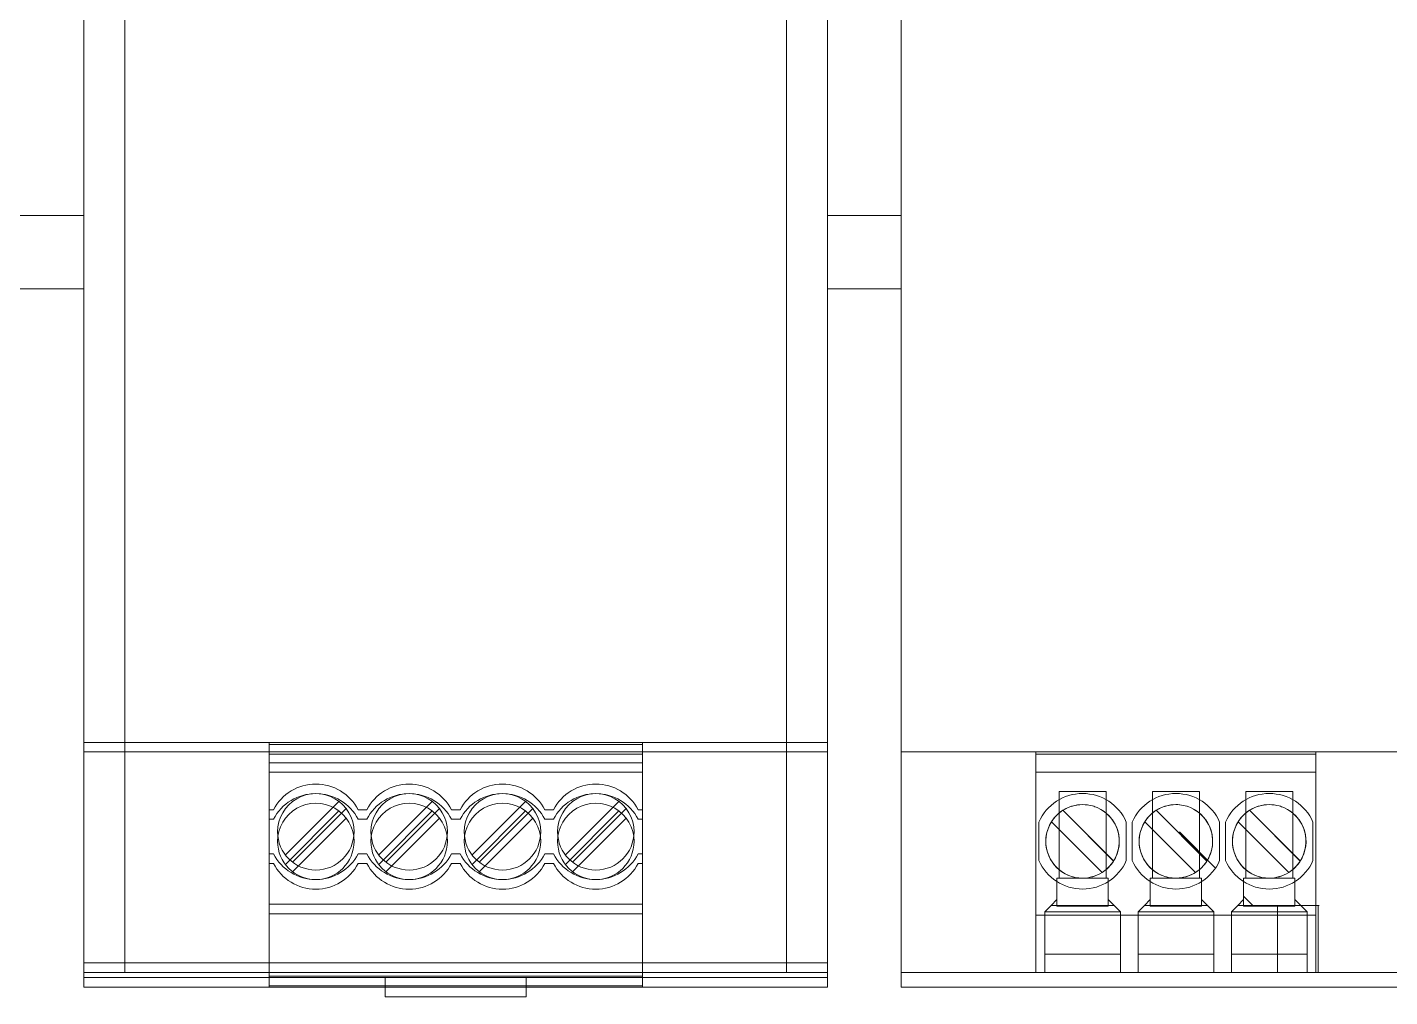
# Model space of a CAD drawing. Header units: millimetres. Extents: x 4137 to 6698, y 1400 to 3585.
# Drawn here: x 4727.3 to 4820, y 3200.1 to 3266.1 of the extents above; entities that cross this region are included whole.
import ezdxf

# ---------------------------------------------------------------- set-up
doc = ezdxf.new("R2010")
doc.units = ezdxf.units.MM
doc.layers.add('000-PI-Oprema', color=30, linetype='Continuous', lineweight=5)
doc.layers.add('000-SI-Oprema', color=30, linetype='Continuous', lineweight=0)
doc.layers.add('002-PI-Kabelska kanalica', color=150, linetype='Continuous')

msp = doc.modelspace()

# ---------------------------------------------------------------- linework, layer by layer
at = {"layer": '000-PI-Oprema', "color": 0, "linetype": 'ByBlock', "lineweight": 0}
for p, q in [((4733.931, 3202.428), (4733.931, 3330.428)), ((4733.931, 3201.778), (4733.931, 3329.778)), ((4778.931, 3202.428), (4778.931, 3330.428)), ((4778.931, 3201.778), (4778.931, 3329.778)), ((4731.131, 3321.428), (4731.131, 3217.428)), ((4781.73, 3217.428), (4781.73, 3321.428)), ((4781.73, 3217.428), (4781.73, 3321.428)), ((4731.131, 3320.778), (4731.131, 3216.778)), ((4781.73, 3216.778), (4781.73, 3320.778)), ((4731.131, 3217.428), (4731.131, 3217.428)), ((4781.73, 3217.428), (4731.131, 3217.428)), ((4731.131, 3217.428), (4731.131, 3217.428)), ((4731.131, 3217.428), (4731.131, 3201.428)), ((4781.73, 3216.778), (4731.131, 3216.778)), ((4731.131, 3216.778), (4731.131, 3216.778)), ((4731.131, 3216.778), (4731.131, 3200.778)), ((4743.741, 3217.428), (4743.741, 3217.428)), ((4743.741, 3217.428), (4743.741, 3217.278)), ((4743.741, 3217.278), (4743.741, 3216.05)), ((4743.741, 3217.278), (4769.141, 3217.278)), ((4743.741, 3216.778), (4743.741, 3216.778)), ((4743.741, 3216.778), (4743.741, 3216.628)), ((4743.741, 3216.628), (4743.741, 3215.4)), ((4743.741, 3216.628), (4769.141, 3216.628)), ((4769.141, 3217.428), (4769.141, 3217.428)), ((4769.141, 3217.428), (4769.141, 3217.278)), ((4769.141, 3217.278), (4769.141, 3216.05)), ((4769.141, 3216.778), (4769.141, 3216.778)), ((4769.141, 3216.778), (4769.141, 3216.628)), ((4769.141, 3216.628), (4769.141, 3215.4)), ((4781.73, 3217.428), (4781.73, 3217.428)), ((4781.73, 3201.428), (4781.73, 3217.428)), ((4781.73, 3217.428), (4781.73, 3217.428)), ((4781.73, 3201.428), (4781.73, 3217.428)), ((4781.73, 3216.778), (4781.73, 3216.778)), ((4781.73, 3200.778), (4781.73, 3216.778)), ((4786.73, 3216.778), (4786.73, 3200.778)), ((4786.73, 3216.778), (4786.73, 3216.778)), ((4786.73, 3216.778), (4876.73, 3216.778)), ((4795.909, 3216.778), (4795.909, 3216.778)), ((4795.909, 3216.778), (4795.909, 3216.632)), ((4795.909, 3216.632), (4795.909, 3216.632)), ((4795.909, 3216.632), (4795.909, 3216.632)), ((4795.909, 3215.404), (4795.909, 3216.632)), ((4795.909, 3216.632), (4814.955, 3216.632)), ((4814.955, 3216.778), (4814.955, 3216.778)), ((4814.955, 3216.632), (4814.955, 3216.778)), ((4814.955, 3216.632), (4814.955, 3216.632)), ((4814.955, 3216.632), (4814.955, 3216.632)), ((4814.955, 3216.632), (4814.955, 3215.404)), ((4818.13, 3216.778), (4818.13, 3216.778)), ((4743.741, 3216.05), (4743.741, 3212.848)), ((4769.141, 3216.05), (4743.741, 3216.05)), ((4769.141, 3216.05), (4769.141, 3212.848)), ((4743.741, 3215.4), (4743.741, 3212.198)), ((4769.141, 3215.4), (4743.741, 3215.4)), ((4769.141, 3215.4), (4769.141, 3212.198)), ((4795.909, 3205.682), (4795.909, 3215.404)), ((4814.955, 3215.404), (4795.909, 3215.404)), ((4814.955, 3215.404), (4814.955, 3205.682)), ((4797.484, 3214.082), (4797.484, 3214.082)), ((4797.484, 3214.082), (4797.484, 3208.197)), ((4800.684, 3214.082), (4797.484, 3214.082)), ((4800.684, 3214.082), (4800.684, 3214.082)), ((4800.684, 3214.082), (4800.684, 3208.197)), ((4803.834, 3214.082), (4803.834, 3214.082)), ((4807.034, 3214.082), (4803.834, 3214.082)), ((4803.834, 3214.082), (4803.834, 3208.197)), ((4807.034, 3214.082), (4807.034, 3208.197)), ((4807.034, 3214.082), (4807.034, 3214.082)), ((4810.184, 3214.082), (4810.184, 3214.082)), ((4813.384, 3214.082), (4810.184, 3214.082)), ((4810.184, 3214.082), (4810.184, 3208.197)), ((4813.384, 3214.082), (4813.384, 3208.197)), ((4813.384, 3214.082), (4813.384, 3214.082)), ((4748.49, 3213.417), (4744.846, 3209.774)), ((4745.341, 3209.279), (4748.985, 3212.922)), ((4748.49, 3213.417), (4748.49, 3213.417)), ((4748.985, 3212.922), (4748.985, 3212.922)), ((4754.84, 3213.417), (4751.196, 3209.774)), ((4751.691, 3209.279), (4755.335, 3212.922)), ((4754.84, 3213.417), (4754.84, 3213.417)), ((4755.335, 3212.922), (4755.335, 3212.922)), ((4761.19, 3213.417), (4757.546, 3209.774)), ((4758.041, 3209.279), (4761.685, 3212.922)), ((4761.19, 3213.417), (4761.19, 3213.417)), ((4761.685, 3212.922), (4761.685, 3212.922)), ((4763.896, 3209.774), (4767.54, 3213.417)), ((4768.035, 3212.922), (4764.391, 3209.279)), ((4767.54, 3213.417), (4767.54, 3213.417)), ((4768.035, 3212.922), (4768.035, 3212.922)), ((4799.08, 3213.198), (4799.084, 3213.197)), ((4799.755, 3213.105), (4799.758, 3213.104)), ((4800.04, 3213.006), (4800.037, 3213.008)), ((4805.43, 3213.198), (4805.434, 3213.197)), ((4806.39, 3213.006), (4806.387, 3213.008)), ((4811.78, 3213.198), (4811.784, 3213.197)), ((4812.455, 3213.105), (4812.458, 3213.104)), ((4812.74, 3213.006), (4812.737, 3213.008)), ((4743.741, 3212.848), (4743.741, 3212.848)), ((4743.741, 3212.848), (4744.033, 3212.848)), ((4743.741, 3212.848), (4743.741, 3209.848)), ((4743.741, 3212.198), (4743.741, 3212.198)), ((4743.741, 3212.198), (4744.033, 3212.198)), ((4743.741, 3212.198), (4743.741, 3209.198)), ((4744.033, 3212.848), (4744.033, 3212.848)), ((4744.033, 3212.198), (4744.033, 3212.198)), ((4748.49, 3212.767), (4744.846, 3209.124)), ((4745.341, 3208.629), (4748.985, 3212.272)), ((4748.49, 3212.767), (4748.49, 3212.767)), ((4748.985, 3212.272), (4748.985, 3212.272)), ((4749.799, 3212.848), (4749.799, 3212.848)), ((4750.383, 3212.848), (4749.799, 3212.848)), ((4749.799, 3212.198), (4749.799, 3212.198)), ((4750.383, 3212.198), (4749.799, 3212.198)), ((4750.383, 3212.848), (4750.383, 3212.848)), ((4750.383, 3212.198), (4750.383, 3212.198)), ((4754.84, 3212.767), (4751.196, 3209.124)), ((4751.691, 3208.629), (4755.335, 3212.272)), ((4754.84, 3212.767), (4754.84, 3212.767)), ((4755.335, 3212.272), (4755.335, 3212.272)), ((4756.733, 3212.848), (4756.149, 3212.848)), ((4756.149, 3212.848), (4756.149, 3212.848)), ((4756.733, 3212.198), (4756.149, 3212.198)), ((4756.149, 3212.198), (4756.149, 3212.198)), ((4756.733, 3212.848), (4756.733, 3212.848)), ((4756.733, 3212.198), (4756.733, 3212.198)), ((4761.19, 3212.767), (4757.546, 3209.124)), ((4758.041, 3208.629), (4761.685, 3212.272)), ((4761.19, 3212.767), (4761.19, 3212.767)), ((4761.685, 3212.272), (4761.685, 3212.272)), ((4763.083, 3212.848), (4762.499, 3212.848)), ((4762.499, 3212.848), (4762.499, 3212.848)), ((4763.083, 3212.198), (4762.499, 3212.198)), ((4762.499, 3212.198), (4762.499, 3212.198)), ((4763.083, 3212.848), (4763.083, 3212.848)), ((4763.083, 3212.198), (4763.083, 3212.198)), ((4763.896, 3209.124), (4767.54, 3212.767)), ((4768.035, 3212.272), (4764.391, 3208.629)), ((4767.54, 3212.767), (4767.54, 3212.767)), ((4768.035, 3212.272), (4768.035, 3212.272)), ((4769.141, 3212.848), (4768.849, 3212.848)), ((4768.849, 3212.848), (4768.849, 3212.848)), ((4769.141, 3212.198), (4768.849, 3212.198)), ((4768.849, 3212.198), (4768.849, 3212.198)), ((4769.141, 3212.848), (4769.141, 3212.848)), ((4769.141, 3212.848), (4769.141, 3209.848)), ((4769.141, 3212.198), (4769.141, 3212.198)), ((4769.141, 3212.198), (4769.141, 3209.198)), ((4796.109, 3212.01), (4796.109, 3209.393)), ((4796.109, 3212.01), (4796.109, 3212.01)), ((4796.97, 3212.032), (4796.971, 3212.032)), ((4800.417, 3208.586), (4796.97, 3212.032)), ((4800.417, 3208.586), (4796.971, 3212.032)), ((4801.194, 3209.364), (4797.748, 3212.81)), ((4797.748, 3212.81), (4797.749, 3212.81)), ((4797.749, 3212.81), (4801.198, 3209.361)), ((4802.059, 3212.01), (4802.059, 3212.01)), ((4802.059, 3209.393), (4802.059, 3212.01)), ((4802.459, 3212.01), (4802.459, 3209.393)), ((4802.459, 3212.01), (4802.459, 3212.01)), ((4803.32, 3212.032), (4803.321, 3212.032)), ((4806.767, 3208.586), (4803.32, 3212.032)), ((4806.767, 3208.586), (4803.321, 3212.032)), ((4804.098, 3212.81), (4804.099, 3212.81)), ((4804.098, 3212.81), (4807.544, 3209.364)), ((4804.099, 3212.81), (4807.548, 3209.361)), ((4808.409, 3212.01), (4808.409, 3212.01)), ((4808.409, 3209.393), (4808.409, 3212.01)), ((4808.809, 3212.01), (4808.809, 3212.01)), ((4808.809, 3212.01), (4808.809, 3209.393)), ((4809.67, 3212.032), (4809.671, 3212.032)), ((4813.117, 3208.586), (4809.67, 3212.032)), ((4813.117, 3208.586), (4809.671, 3212.032)), ((4810.448, 3212.81), (4810.449, 3212.81)), ((4810.448, 3212.81), (4813.894, 3209.364)), ((4810.449, 3212.81), (4813.898, 3209.361)), ((4814.759, 3212.01), (4814.759, 3212.01)), ((4814.759, 3209.393), (4814.759, 3212.01)), ((4744.316, 3211.348), (4744.316, 3211.348)), ((4749.516, 3211.348), (4749.516, 3211.348)), ((4750.666, 3211.348), (4750.666, 3211.348)), ((4755.866, 3211.348), (4755.866, 3211.348)), ((4757.016, 3211.348), (4757.016, 3211.348)), ((4762.216, 3211.348), (4762.216, 3211.348)), ((4763.366, 3211.348), (4763.366, 3211.348)), ((4768.566, 3211.348), (4768.566, 3211.348)), ((4805.671, 3211.342), (4805.671, 3211.342)), ((4805.671, 3211.342), (4808.128, 3208.885)), ((4744.316, 3210.698), (4744.316, 3210.698)), ((4749.516, 3210.698), (4749.516, 3210.698)), ((4750.666, 3210.698), (4750.666, 3210.698)), ((4755.866, 3210.698), (4755.866, 3210.698)), ((4757.016, 3210.698), (4757.016, 3210.698)), ((4762.216, 3210.698), (4762.216, 3210.698)), ((4763.366, 3210.698), (4763.366, 3210.698)), ((4768.566, 3210.698), (4768.566, 3210.698)), ((4743.741, 3209.848), (4743.741, 3206.428)), ((4743.741, 3209.848), (4743.741, 3209.848)), ((4743.741, 3209.848), (4744.033, 3209.848)), ((4743.741, 3209.198), (4743.741, 3205.778)), ((4743.741, 3209.198), (4743.741, 3209.198)), ((4743.741, 3209.198), (4744.033, 3209.198)), ((4744.033, 3209.848), (4744.033, 3209.848)), ((4744.033, 3209.198), (4744.033, 3209.198)), ((4744.846, 3209.774), (4744.846, 3209.774)), ((4745.341, 3209.279), (4745.341, 3209.279)), ((4749.799, 3209.848), (4749.799, 3209.848)), ((4750.383, 3209.848), (4749.799, 3209.848)), ((4749.799, 3209.198), (4749.799, 3209.198)), ((4750.383, 3209.198), (4749.799, 3209.198)), ((4750.383, 3209.848), (4750.383, 3209.848)), ((4750.383, 3209.198), (4750.383, 3209.198)), ((4751.196, 3209.774), (4751.196, 3209.774)), ((4751.691, 3209.279), (4751.691, 3209.279)), ((4756.733, 3209.848), (4756.149, 3209.848)), ((4756.149, 3209.848), (4756.149, 3209.848)), ((4756.733, 3209.198), (4756.149, 3209.198)), ((4756.149, 3209.198), (4756.149, 3209.198)), ((4756.733, 3209.848), (4756.733, 3209.848)), ((4756.733, 3209.198), (4756.733, 3209.198)), ((4757.546, 3209.774), (4757.546, 3209.774)), ((4758.041, 3209.279), (4758.041, 3209.279)), ((4763.083, 3209.848), (4762.499, 3209.848)), ((4762.499, 3209.848), (4762.499, 3209.848)), ((4763.083, 3209.198), (4762.499, 3209.198)), ((4762.499, 3209.198), (4762.499, 3209.198)), ((4763.083, 3209.848), (4763.083, 3209.848)), ((4763.083, 3209.198), (4763.083, 3209.198)), ((4763.896, 3209.774), (4763.896, 3209.774)), ((4764.391, 3209.279), (4764.391, 3209.279)), ((4769.141, 3209.848), (4768.849, 3209.848)), ((4768.849, 3209.848), (4768.849, 3209.848)), ((4769.141, 3209.198), (4768.849, 3209.198)), ((4768.849, 3209.198), (4768.849, 3209.198)), ((4769.141, 3209.848), (4769.141, 3209.848)), ((4769.141, 3209.848), (4769.141, 3206.428)), ((4769.141, 3209.198), (4769.141, 3209.198)), ((4769.141, 3209.198), (4769.141, 3205.778)), ((4796.109, 3209.393), (4796.109, 3209.393)), ((4801.197, 3209.361), (4801.194, 3209.364)), ((4801.197, 3209.361), (4801.198, 3209.361)), ((4802.059, 3209.393), (4802.059, 3209.393)), ((4802.459, 3209.393), (4802.459, 3209.393)), ((4807.544, 3209.364), (4807.547, 3209.361)), ((4807.547, 3209.361), (4807.548, 3209.361)), ((4808.409, 3209.393), (4808.409, 3209.393)), ((4808.809, 3209.393), (4808.809, 3209.393)), ((4813.894, 3209.364), (4813.897, 3209.361)), ((4813.897, 3209.361), (4813.898, 3209.361)), ((4814.759, 3209.393), (4814.759, 3209.393)), ((4744.846, 3209.124), (4744.846, 3209.124)), ((4745.341, 3208.629), (4745.341, 3208.629)), ((4751.196, 3209.124), (4751.196, 3209.124)), ((4751.691, 3208.629), (4751.691, 3208.629)), ((4757.546, 3209.124), (4757.546, 3209.124)), ((4758.041, 3208.629), (4758.041, 3208.629)), ((4763.896, 3209.124), (4763.896, 3209.124)), ((4764.391, 3208.629), (4764.391, 3208.629)), ((4798.088, 3208.404), (4798.084, 3208.405)), ((4798.406, 3208.291), (4798.409, 3208.289)), ((4800.42, 3208.583), (4800.417, 3208.586)), ((4800.419, 3208.583), (4800.417, 3208.586)), ((4800.419, 3208.583), (4800.42, 3208.583)), ((4804.438, 3208.404), (4804.434, 3208.405)), ((4804.756, 3208.291), (4804.759, 3208.289)), ((4806.77, 3208.583), (4806.767, 3208.586)), ((4806.769, 3208.583), (4806.767, 3208.586)), ((4806.769, 3208.583), (4806.77, 3208.583)), ((4810.788, 3208.404), (4810.784, 3208.405)), ((4811.106, 3208.291), (4811.109, 3208.289)), ((4813.119, 3208.583), (4813.117, 3208.586)), ((4813.12, 3208.583), (4813.117, 3208.586)), ((4813.119, 3208.583), (4813.12, 3208.583)), ((4797.334, 3208.197), (4797.334, 3208.197)), ((4800.834, 3208.197), (4797.334, 3208.197)), ((4797.334, 3206.732), (4797.334, 3208.197)), ((4797.484, 3208.197), (4797.484, 3208.197)), ((4799.08, 3208.198), (4799.084, 3208.197)), ((4800.684, 3208.197), (4800.684, 3208.197)), ((4800.834, 3208.197), (4800.834, 3208.197)), ((4800.834, 3208.197), (4800.834, 3206.732)), ((4803.684, 3206.732), (4803.684, 3208.197)), ((4803.684, 3208.197), (4807.184, 3208.197)), ((4803.684, 3208.197), (4803.684, 3208.197)), ((4803.834, 3208.197), (4803.834, 3208.197)), ((4805.43, 3208.198), (4805.434, 3208.197)), ((4807.034, 3208.197), (4807.034, 3208.197)), ((4807.184, 3208.197), (4807.184, 3206.732)), ((4807.184, 3208.197), (4807.184, 3208.197)), ((4810.034, 3206.732), (4810.034, 3208.197)), ((4810.034, 3208.197), (4813.534, 3208.197)), ((4810.034, 3208.197), (4810.034, 3208.197)), ((4810.184, 3208.197), (4810.184, 3208.197)), ((4811.78, 3208.198), (4811.784, 3208.197)), ((4813.384, 3208.197), (4813.384, 3208.197)), ((4813.534, 3208.197), (4813.534, 3206.732)), ((4813.534, 3208.197), (4813.534, 3208.197)), ((4743.741, 3206.428), (4743.741, 3201.528)), ((4743.741, 3206.428), (4743.741, 3206.428)), ((4743.741, 3206.428), (4769.141, 3206.428)), ((4744.216, 3206.428), (4744.216, 3206.428)), ((4749.616, 3206.428), (4749.616, 3206.428)), ((4750.566, 3206.428), (4750.566, 3206.428)), ((4755.966, 3206.428), (4755.966, 3206.428)), ((4756.916, 3206.428), (4756.916, 3206.428)), ((4762.316, 3206.428), (4762.316, 3206.428)), ((4763.266, 3206.428), (4763.266, 3206.428)), ((4768.666, 3206.428), (4768.666, 3206.428)), ((4769.141, 3206.428), (4769.141, 3206.428)), ((4769.141, 3201.528), (4769.141, 3206.428)), ((4797.334, 3206.732), (4796.944, 3206.342)), ((4797.334, 3206.282), (4797.334, 3206.732)), ((4797.334, 3206.732), (4797.334, 3206.732)), ((4800.834, 3206.732), (4801.224, 3206.342)), ((4800.834, 3206.282), (4800.834, 3206.732)), ((4800.834, 3206.732), (4800.834, 3206.732)), ((4803.684, 3206.732), (4803.294, 3206.342)), ((4803.684, 3206.732), (4803.684, 3206.732)), ((4803.684, 3206.282), (4803.684, 3206.732)), ((4807.184, 3206.732), (4807.574, 3206.342)), ((4807.184, 3206.732), (4807.184, 3206.732)), ((4807.184, 3206.282), (4807.184, 3206.732)), ((4810.034, 3206.732), (4809.644, 3206.342)), ((4810.034, 3206.979), (4810.671, 3206.342)), ((4810.034, 3206.732), (4810.034, 3206.732)), ((4810.034, 3206.282), (4810.034, 3206.732)), ((4813.534, 3206.732), (4813.924, 3206.342)), ((4813.534, 3206.732), (4813.534, 3206.732)), ((4813.534, 3206.282), (4813.534, 3206.732)), ((4743.741, 3205.778), (4743.741, 3200.878)), ((4743.741, 3205.778), (4743.741, 3205.778)), ((4743.741, 3205.778), (4769.141, 3205.778)), ((4744.216, 3205.778), (4744.216, 3205.778)), ((4749.616, 3205.778), (4749.616, 3205.778)), ((4750.566, 3205.778), (4750.566, 3205.778)), ((4755.966, 3205.778), (4755.966, 3205.778)), ((4756.916, 3205.778), (4756.916, 3205.778)), ((4762.316, 3205.778), (4762.316, 3205.778)), ((4763.266, 3205.778), (4763.266, 3205.778)), ((4768.666, 3205.778), (4768.666, 3205.778)), ((4769.141, 3205.778), (4769.141, 3205.778)), ((4769.141, 3200.878), (4769.141, 3205.778)), ((4795.909, 3201.778), (4795.909, 3205.682)), ((4795.909, 3205.682), (4795.909, 3205.682)), ((4795.909, 3205.682), (4814.955, 3205.682)), ((4796.944, 3206.342), (4796.509, 3205.907)), ((4796.509, 3205.907), (4796.509, 3205.9)), ((4796.509, 3205.907), (4796.509, 3205.907)), ((4796.509, 3205.9), (4801.659, 3205.9)), ((4796.509, 3205.9), (4796.509, 3201.778)), ((4796.944, 3206.342), (4801.224, 3206.342)), ((4797.334, 3206.282), (4800.834, 3206.282)), ((4801.224, 3206.342), (4801.659, 3205.907)), ((4801.659, 3205.907), (4801.659, 3205.907)), ((4801.659, 3205.907), (4801.659, 3205.9)), ((4801.659, 3205.9), (4801.659, 3201.778)), ((4803.294, 3206.342), (4802.859, 3205.907)), ((4802.859, 3205.907), (4802.859, 3205.907)), ((4802.859, 3205.907), (4802.859, 3205.9)), ((4802.859, 3205.9), (4802.859, 3201.778)), ((4802.859, 3205.9), (4808.009, 3205.9)), ((4803.294, 3206.342), (4807.574, 3206.342)), ((4803.684, 3206.282), (4807.184, 3206.282)), ((4807.574, 3206.342), (4808.009, 3205.907)), ((4808.009, 3205.907), (4808.009, 3205.9)), ((4808.009, 3205.907), (4808.009, 3205.907)), ((4808.009, 3205.9), (4808.009, 3201.778)), ((4809.644, 3206.342), (4809.209, 3205.907)), ((4809.209, 3205.907), (4809.209, 3205.907)), ((4809.209, 3205.907), (4809.209, 3205.9)), ((4809.209, 3205.9), (4809.209, 3201.778)), ((4809.209, 3205.9), (4814.359, 3205.9)), ((4809.644, 3206.342), (4813.924, 3206.342)), ((4810.034, 3206.282), (4813.534, 3206.282)), ((4810.671, 3206.342), (4812.349, 3206.342)), ((4810.671, 3206.342), (4810.671, 3206.342)), ((4812.349, 3201.778), (4812.349, 3206.342)), ((4815.111, 3206.342), (4812.349, 3206.342)), ((4813.924, 3206.342), (4814.359, 3205.907)), ((4814.359, 3205.907), (4814.359, 3205.907)), ((4814.359, 3205.907), (4814.359, 3205.9)), ((4814.359, 3205.9), (4814.359, 3201.778)), ((4814.955, 3205.682), (4814.955, 3205.682)), ((4814.955, 3205.682), (4814.955, 3201.778)), ((4815.111, 3206.342), (4815.111, 3201.778)), ((4815.111, 3206.342), (4815.171, 3206.342)), ((4815.171, 3206.342), (4815.171, 3206.342)), ((4801.659, 3203.032), (4796.509, 3203.032)), ((4808.009, 3203.032), (4802.859, 3203.032)), ((4814.359, 3203.032), (4809.209, 3203.032)), ((4731.131, 3202.428), (4731.131, 3202.428)), ((4733.931, 3202.428), (4731.131, 3202.428)), ((4731.131, 3202.428), (4731.131, 3202.428)), ((4744.681, 3202.428), (4733.931, 3202.428)), ((4733.931, 3202.428), (4733.931, 3202.428)), ((4733.931, 3202.428), (4733.931, 3202.428)), ((4733.931, 3202.428), (4733.931, 3202.428)), ((4733.931, 3202.428), (4733.931, 3202.428)), ((4740.931, 3202.428), (4740.931, 3202.428)), ((4743.181, 3202.428), (4743.181, 3202.428)), ((4747.181, 3202.428), (4744.681, 3202.428)), ((4744.681, 3202.428), (4744.681, 3202.428)), ((4744.681, 3202.428), (4744.681, 3202.428)), ((4744.681, 3202.428), (4744.681, 3202.428)), ((4747.181, 3202.428), (4747.181, 3202.428)), ((4747.181, 3202.428), (4747.514, 3202.428)), ((4747.181, 3202.428), (4747.181, 3202.428)), ((4747.181, 3202.428), (4747.181, 3202.428)), ((4747.514, 3202.428), (4747.681, 3202.428)), ((4748.88, 3202.428), (4747.681, 3202.428)), ((4748.88, 3202.428), (4749.026, 3202.428)), ((4748.931, 3202.428), (4748.931, 3202.428)), ((4749.581, 3202.428), (4749.026, 3202.428)), ((4763.281, 3202.428), (4749.581, 3202.428)), ((4749.581, 3202.428), (4749.581, 3202.428)), ((4755.181, 3202.428), (4755.181, 3202.428)), ((4757.681, 3202.428), (4757.681, 3202.428)), ((4763.835, 3202.428), (4763.281, 3202.428)), ((4763.281, 3202.428), (4763.281, 3202.428)), ((4763.835, 3202.428), (4763.981, 3202.428)), ((4763.931, 3202.428), (4763.931, 3202.428)), ((4765.181, 3202.428), (4763.981, 3202.428)), ((4765.181, 3202.428), (4765.347, 3202.428)), ((4765.347, 3202.428), (4765.681, 3202.428)), ((4768.181, 3202.428), (4765.681, 3202.428)), ((4765.681, 3202.428), (4765.681, 3202.428)), ((4765.681, 3202.428), (4765.681, 3202.428)), ((4765.681, 3202.428), (4765.681, 3202.428)), ((4778.931, 3202.428), (4768.181, 3202.428)), ((4768.181, 3202.428), (4768.181, 3202.428)), ((4768.181, 3202.428), (4768.181, 3202.428)), ((4768.181, 3202.428), (4768.181, 3202.428)), ((4769.681, 3202.428), (4769.681, 3202.428)), ((4771.931, 3202.428), (4771.931, 3202.428)), ((4781.73, 3202.428), (4778.931, 3202.428)), ((4778.931, 3202.428), (4778.931, 3202.428)), ((4778.931, 3202.428), (4778.931, 3202.428)), ((4778.931, 3202.428), (4778.931, 3202.428)), ((4778.931, 3202.428), (4778.931, 3202.428)), ((4781.73, 3202.428), (4781.73, 3202.428)), ((4781.73, 3202.428), (4781.73, 3202.428)), ((4795.909, 3201.782), (4795.909, 3201.778)), ((4814.955, 3201.782), (4795.909, 3201.782)), ((4795.909, 3201.782), (4795.909, 3201.782)), ((4814.955, 3201.778), (4814.955, 3201.782)), ((4814.955, 3201.782), (4814.955, 3201.782)), ((4733.931, 3201.778), (4731.131, 3201.778)), ((4731.131, 3201.778), (4731.131, 3201.778)), ((4743.741, 3201.428), (4731.131, 3201.428)), ((4731.131, 3201.428), (4731.131, 3201.428)), ((4744.681, 3201.778), (4733.931, 3201.778)), ((4733.931, 3201.778), (4733.931, 3201.778)), ((4733.931, 3201.778), (4733.931, 3201.778)), ((4733.931, 3201.778), (4733.931, 3201.778)), ((4733.931, 3201.778), (4733.931, 3201.778)), ((4740.931, 3201.778), (4740.931, 3201.778)), ((4743.181, 3201.778), (4743.181, 3201.778)), ((4743.741, 3201.528), (4743.741, 3201.428)), ((4743.741, 3201.528), (4743.741, 3201.428)), ((4743.741, 3201.528), (4743.741, 3201.528)), ((4743.741, 3201.528), (4743.741, 3201.528)), ((4769.141, 3201.528), (4743.741, 3201.528)), ((4743.741, 3201.428), (4743.741, 3201.428)), ((4751.631, 3201.428), (4743.741, 3201.428)), ((4743.741, 3201.428), (4743.741, 3201.428)), ((4769.141, 3201.428), (4743.741, 3201.428)), ((4743.741, 3200.878), (4743.741, 3200.778)), ((4743.741, 3200.878), (4743.741, 3200.878)), ((4743.741, 3200.878), (4743.741, 3200.878)), ((4769.141, 3200.878), (4743.741, 3200.878)), ((4744.216, 3201.528), (4744.216, 3201.528)), ((4744.216, 3201.528), (4744.216, 3201.528)), ((4744.216, 3200.878), (4744.216, 3200.878)), ((4744.341, 3201.528), (4744.341, 3201.528)), ((4744.341, 3201.528), (4744.341, 3201.528)), ((4744.341, 3200.878), (4744.341, 3200.878)), ((4744.341, 3200.878), (4744.341, 3200.878)), ((4747.181, 3201.778), (4744.681, 3201.778)), ((4744.681, 3201.778), (4744.681, 3201.778)), ((4744.681, 3201.778), (4744.681, 3201.778)), ((4744.681, 3201.778), (4744.681, 3201.778)), ((4746.79, 3201.428), (4746.79, 3201.428)), ((4746.79, 3201.428), (4746.79, 3201.428)), ((4747.181, 3201.778), (4747.181, 3201.778)), ((4747.181, 3201.778), (4747.514, 3201.778)), ((4747.181, 3201.778), (4747.181, 3201.778)), ((4747.181, 3201.778), (4747.181, 3201.778)), ((4747.514, 3201.778), (4747.681, 3201.778)), ((4748.88, 3201.778), (4747.681, 3201.778)), ((4748.214, 3201.428), (4748.214, 3201.428)), ((4748.214, 3201.428), (4748.214, 3201.428)), ((4748.88, 3201.778), (4749.026, 3201.778)), ((4748.931, 3201.778), (4748.931, 3201.778)), ((4749.581, 3201.778), (4749.026, 3201.778)), ((4749.491, 3201.528), (4749.491, 3201.528)), ((4749.491, 3201.528), (4749.491, 3201.528)), ((4749.491, 3200.878), (4749.491, 3200.878)), ((4749.491, 3200.878), (4749.491, 3200.878)), ((4763.281, 3201.778), (4749.581, 3201.778)), ((4749.581, 3201.778), (4749.581, 3201.778)), ((4749.616, 3201.528), (4749.616, 3201.528)), ((4749.616, 3201.528), (4749.616, 3201.528)), ((4749.616, 3200.878), (4749.616, 3200.878)), ((4749.931, 3201.428), (4749.931, 3201.428)), ((4749.931, 3201.428), (4749.931, 3201.428)), ((4750.566, 3201.528), (4750.566, 3201.528)), ((4750.566, 3201.528), (4750.566, 3201.528)), ((4750.566, 3200.878), (4750.566, 3200.878)), ((4750.691, 3201.528), (4750.691, 3201.528)), ((4750.691, 3201.528), (4750.691, 3201.528)), ((4750.691, 3200.878), (4750.691, 3200.878)), ((4750.691, 3200.878), (4750.691, 3200.878)), ((4751.631, 3201.428), (4751.631, 3200.778)), ((4751.631, 3201.428), (4751.631, 3200.778)), ((4755.181, 3201.778), (4755.181, 3201.778)), ((4755.841, 3201.528), (4755.841, 3201.528)), ((4755.841, 3201.528), (4755.841, 3201.528)), ((4755.841, 3200.878), (4755.841, 3200.878)), ((4755.841, 3200.878), (4755.841, 3200.878)), ((4755.966, 3201.528), (4755.966, 3201.528)), ((4755.966, 3201.528), (4755.966, 3201.528)), ((4755.966, 3200.878), (4755.966, 3200.878)), ((4756.916, 3201.528), (4756.916, 3201.528)), ((4756.916, 3201.528), (4756.916, 3201.528)), ((4756.916, 3200.878), (4756.916, 3200.878)), ((4757.041, 3201.528), (4757.041, 3201.528)), ((4757.041, 3201.528), (4757.041, 3201.528)), ((4757.041, 3200.878), (4757.041, 3200.878)), ((4757.041, 3200.878), (4757.041, 3200.878)), ((4757.681, 3201.778), (4757.681, 3201.778)), ((4769.141, 3201.428), (4761.231, 3201.428)), ((4761.231, 3200.778), (4761.231, 3201.428)), ((4761.231, 3200.778), (4761.231, 3201.428)), ((4762.191, 3201.528), (4762.191, 3201.528)), ((4762.191, 3201.528), (4762.191, 3201.528)), ((4762.191, 3200.878), (4762.191, 3200.878)), ((4762.191, 3200.878), (4762.191, 3200.878)), ((4762.316, 3201.528), (4762.316, 3201.528)), ((4762.316, 3201.528), (4762.316, 3201.528)), ((4762.316, 3200.878), (4762.316, 3200.878)), ((4762.931, 3201.428), (4762.931, 3201.428)), ((4762.931, 3201.428), (4762.931, 3201.428)), ((4763.266, 3201.528), (4763.266, 3201.528)), ((4763.266, 3201.528), (4763.266, 3201.528)), ((4763.266, 3200.878), (4763.266, 3200.878)), ((4763.835, 3201.778), (4763.281, 3201.778)), ((4763.281, 3201.778), (4763.281, 3201.778)), ((4763.391, 3201.528), (4763.391, 3201.528)), ((4763.391, 3201.528), (4763.391, 3201.528)), ((4763.391, 3200.878), (4763.391, 3200.878)), ((4763.391, 3200.878), (4763.391, 3200.878)), ((4763.835, 3201.778), (4763.981, 3201.778)), ((4763.931, 3201.778), (4763.931, 3201.778)), ((4765.181, 3201.778), (4763.981, 3201.778)), ((4764.647, 3201.428), (4764.647, 3201.428)), ((4764.647, 3201.428), (4764.647, 3201.428)), ((4765.181, 3201.778), (4765.347, 3201.778)), ((4765.347, 3201.778), (4765.681, 3201.778)), ((4768.181, 3201.778), (4765.681, 3201.778)), ((4765.681, 3201.778), (4765.681, 3201.778)), ((4765.681, 3201.778), (4765.681, 3201.778)), ((4765.681, 3201.778), (4765.681, 3201.778)), ((4766.072, 3201.428), (4766.072, 3201.428)), ((4766.072, 3201.428), (4766.072, 3201.428)), ((4778.931, 3201.778), (4768.181, 3201.778)), ((4768.181, 3201.778), (4768.181, 3201.778)), ((4768.181, 3201.778), (4768.181, 3201.778)), ((4768.181, 3201.778), (4768.181, 3201.778)), ((4768.541, 3201.528), (4768.541, 3201.528)), ((4768.541, 3201.528), (4768.541, 3201.528)), ((4768.541, 3200.878), (4768.541, 3200.878)), ((4768.541, 3200.878), (4768.541, 3200.878)), ((4768.666, 3201.528), (4768.666, 3201.528)), ((4768.666, 3201.528), (4768.666, 3201.528)), ((4768.666, 3200.878), (4768.666, 3200.878)), ((4769.141, 3201.528), (4769.141, 3201.528)), ((4769.141, 3201.528), (4769.141, 3201.528)), ((4769.141, 3201.528), (4769.141, 3201.428)), ((4769.141, 3201.428), (4769.141, 3201.428)), ((4781.73, 3201.428), (4769.141, 3201.428)), ((4769.141, 3201.428), (4769.141, 3201.428)), ((4781.73, 3201.428), (4769.141, 3201.428)), ((4769.141, 3200.878), (4769.141, 3200.878)), ((4769.141, 3200.878), (4769.141, 3200.878)), ((4769.141, 3200.878), (4769.141, 3200.778)), ((4769.681, 3201.778), (4769.681, 3201.778)), ((4771.931, 3201.778), (4771.931, 3201.778)), ((4781.73, 3201.778), (4778.931, 3201.778)), ((4778.931, 3201.778), (4778.931, 3201.778)), ((4778.931, 3201.778), (4778.931, 3201.778)), ((4778.931, 3201.778), (4778.931, 3201.778)), ((4778.931, 3201.778), (4778.931, 3201.778)), ((4781.73, 3201.778), (4781.73, 3201.778)), ((4781.73, 3201.428), (4781.73, 3201.428)), ((4781.73, 3201.428), (4781.73, 3201.428)), ((4786.73, 3201.778), (4786.73, 3201.778)), ((4786.73, 3201.778), (4876.73, 3201.778)), ((4743.741, 3200.778), (4731.131, 3200.778)), ((4731.131, 3200.778), (4731.131, 3200.778)), ((4743.741, 3200.778), (4743.741, 3200.778)), ((4769.141, 3200.778), (4743.741, 3200.778)), ((4746.79, 3200.778), (4746.79, 3200.778)), ((4748.214, 3200.778), (4748.214, 3200.778)), ((4749.931, 3200.778), (4749.931, 3200.778)), ((4751.631, 3200.778), (4751.631, 3200.128)), ((4751.631, 3200.778), (4751.631, 3200.778)), ((4751.631, 3200.778), (4761.231, 3200.778)), ((4751.631, 3200.778), (4751.631, 3200.778)), ((4751.631, 3200.778), (4761.231, 3200.778)), ((4751.631, 3200.128), (4751.631, 3200.128)), ((4751.631, 3200.128), (4761.231, 3200.128)), ((4761.231, 3200.128), (4761.231, 3200.778)), ((4761.231, 3200.778), (4761.231, 3200.778)), ((4761.231, 3200.778), (4761.231, 3200.778)), ((4761.231, 3200.128), (4761.231, 3200.128)), ((4762.931, 3200.778), (4762.931, 3200.778)), ((4764.647, 3200.778), (4764.647, 3200.778)), ((4766.072, 3200.778), (4766.072, 3200.778)), ((4769.141, 3200.778), (4769.141, 3200.778)), ((4781.73, 3200.778), (4769.141, 3200.778)), ((4781.73, 3200.778), (4781.73, 3200.778)), ((4876.73, 3200.778), (4786.73, 3200.778))]:
    msp.add_line(p, q, dxfattribs=at)
msp.add_lwpolyline([(4743.741, 3201.428), (4731.131, 3201.428), (4731.131, 3201.428), (4731.131, 3217.428), (4731.131, 3321.428), (4731.131, 3321.428), (4731.131, 3331.428), (4735.231, 3331.428), (4777.431, 3331.428), (4781.73, 3331.428)], dxfattribs=at)
for points in [[(4743.741, 3201.528), (4743.741, 3201.528)], [(4744.341, 3201.528), (4744.341, 3201.528)], [(4749.491, 3201.528), (4749.491, 3201.528)], [(4750.691, 3201.528), (4750.691, 3201.528)], [(4755.841, 3201.528), (4755.841, 3201.528)], [(4757.041, 3201.528), (4757.041, 3201.528)], [(4762.191, 3201.528), (4762.191, 3201.528)], [(4763.391, 3201.528), (4763.391, 3201.528)], [(4768.541, 3201.528), (4768.541, 3201.528)], [(4769.141, 3201.528), (4769.141, 3201.528)]]:
    msp.add_lwpolyline(points, close=True, dxfattribs=at)
for centre, radius, start, end in [((4746.916, 3211.348), 3.25, 27.48645, 152.51357), ((4746.916, 3210.698), 3.25, 27.48645, 152.51357), ((4746.916, 3211.348), 2.6, 0, 180.00002), ((4753.266, 3211.348), 3.25, 27.48645, 152.51357), ((4753.266, 3210.698), 3.25, 27.48645, 152.51357), ((4753.266, 3211.348), 2.6, 0, 180.00002), ((4759.616, 3211.348), 3.25, 27.48645, 152.51357), ((4759.616, 3210.698), 3.25, 27.48645, 152.51357), ((4759.616, 3211.348), 2.6, 0, 180.00002), ((4765.966, 3211.348), 3.25, 27.48645, 152.51357), ((4765.966, 3210.698), 3.25, 27.48645, 152.51357), ((4765.966, 3211.348), 2.6, 0, 180.00002), ((4799.084, 3210.702), 3.25, 89.99998, 156.26043), ((4799.084, 3210.702), 3.25, 23.73959, 89.99998), ((4805.434, 3210.702), 3.25, 89.99998, 156.26043), ((4805.434, 3210.702), 3.25, 23.73959, 89.99998), ((4811.784, 3210.702), 3.25, 89.99998, 156.26043), ((4811.784, 3210.702), 3.25, 23.73959, 89.99998), ((4746.916, 3210.698), 2.6, 0, 180.00002), ((4753.266, 3210.698), 2.6, 0, 180.00002), ((4759.616, 3210.698), 2.6, 0, 180.00002), ((4765.966, 3210.698), 2.6, 0, 180.00002), ((4799.08, 3210.698), 2.5, 90.00004, 270.00002), ((4799.08, 3210.698), 2.5, 74.34786, 90.00004), ((4799.08, 3210.698), 2.5, 66.52178, 74.34786), ((4799.08, 3210.698), 2.5, 302.291, 66.52178), ((4805.43, 3210.698), 2.5, 90.00004, 270.00002), ((4805.43, 3210.698), 2.5, 66.52178, 90.00004), ((4805.43, 3210.698), 2.5, 270.00002, 66.52178), ((4811.78, 3210.698), 2.5, 90.00004, 270.00002), ((4811.78, 3210.698), 2.5, 74.34786, 90.00004), ((4811.78, 3210.698), 2.5, 66.52178, 74.34786), ((4811.78, 3210.698), 2.5, 302.291, 66.52178), ((4746.916, 3211.348), 2.6, 180.00002, 0), ((4753.266, 3211.348), 2.6, 180.00002, 0), ((4759.616, 3211.348), 2.6, 180.00002, 0), ((4765.966, 3211.348), 2.6, 180.00002, 0), ((4746.916, 3210.698), 2.6, 180.00002, 0), ((4753.266, 3210.698), 2.6, 180.00002, 0), ((4759.616, 3210.698), 2.6, 180.00002, 0), ((4765.966, 3210.698), 2.6, 180.00002, 0), ((4746.916, 3211.348), 3.25, 207.48643, 332.51355), ((4746.916, 3210.698), 3.25, 207.48643, 332.51355), ((4753.266, 3211.348), 3.25, 207.48643, 332.51355), ((4753.266, 3210.698), 3.25, 207.48643, 332.51355), ((4759.616, 3211.348), 3.25, 207.48643, 332.51355), ((4759.616, 3210.698), 3.25, 207.48643, 332.51355), ((4765.966, 3211.348), 3.25, 207.48643, 332.51355), ((4765.966, 3210.698), 3.25, 207.48643, 332.51355), ((4799.084, 3210.702), 3.25, 203.73957, 270.00002), ((4799.084, 3210.702), 3.25, 270.00002, 336.26041), ((4805.434, 3210.702), 3.25, 203.73957, 270.00002), ((4805.434, 3210.702), 3.25, 270.00002, 336.26041), ((4811.784, 3210.702), 3.25, 203.73957, 270.00002), ((4811.784, 3210.702), 3.25, 270.00002, 336.26041), ((4799.08, 3210.698), 2.5, 270.00002, 302.291), ((4811.78, 3210.698), 2.5, 270.00002, 302.291)]:
    msp.add_arc(centre, radius, start, end, dxfattribs=at)
for centre, start_param, end_param in [((4799.084, 3210.697), -2.748893, -2.18531), ((4799.084, 3210.697), -3.022075, -2.748893), ((4799.084, 3210.697), 3.12605, 3.26111), ((4799.084, 3210.697), 3.124519, 3.12605), ((4799.084, 3210.697), 1.399912, 3.124519), ((4805.434, 3210.697), -2.748893, -2.18531), ((4805.434, 3210.697), 3.12605, 3.534292), ((4805.434, 3210.697), 3.124519, 3.12605), ((4805.434, 3210.697), 1.399912, 3.124519), ((4811.784, 3210.697), -2.748893, -2.18531), ((4811.784, 3210.697), -3.022075, -2.748893), ((4811.784, 3210.697), 3.12605, 3.26111), ((4811.784, 3210.697), 3.124519, 3.12605), ((4811.784, 3210.697), 1.399912, 3.124519), ((4799.084, 3210.697), -1.741681, -0.018604), ((4799.084, 3210.696), -2.18531, -1.741681), ((4805.434, 3210.697), -1.741681, -0.018604), ((4805.434, 3210.696), -2.18531, -1.741681), ((4811.784, 3210.697), -1.741681, -0.018604), ((4811.784, 3210.696), -2.18531, -1.741681), ((4799.084, 3210.696), 0.956283, 1.399912), ((4805.434, 3210.696), 0.956283, 1.399912), ((4811.784, 3210.696), 0.956283, 1.399912), ((4799.084, 3210.697), -0.017074, 0.392699), ((4799.084, 3210.697), 0.392699, 0.956283), ((4805.434, 3210.697), -0.017074, 0.392699), ((4805.434, 3210.697), 0.392699, 0.956283), ((4811.784, 3210.697), -0.017074, 0.392699), ((4811.784, 3210.697), 0.392699, 0.956283)]:
    msp.add_ellipse(centre, major_axis=(-0.957, -2.31), ratio=1, start_param=start_param, end_param=end_param, dxfattribs=at)
at = {"layer": '000-SI-Oprema', "color": 0, "linetype": 'ByBlock', "lineweight": 0}
for p, q in [((4786.73, 3320.778), (4786.73, 3216.778)), ((4786.73, 3216.778), (4786.73, 3216.778)), ((4786.73, 3216.778), (4786.73, 3200.778)), ((4786.73, 3216.778), (4786.73, 3216.778)), ((4786.73, 3216.778), (4876.73, 3216.778)), ((4795.909, 3216.778), (4795.909, 3216.778)), ((4795.909, 3216.778), (4795.909, 3216.632)), ((4795.909, 3216.632), (4795.909, 3216.632)), ((4795.909, 3216.632), (4795.909, 3216.632)), ((4795.909, 3215.404), (4795.909, 3216.632)), ((4795.909, 3216.632), (4814.955, 3216.632)), ((4814.955, 3216.778), (4814.955, 3216.778)), ((4814.955, 3216.632), (4814.955, 3216.778)), ((4814.955, 3216.632), (4814.955, 3216.632)), ((4814.955, 3216.632), (4814.955, 3216.632)), ((4814.955, 3216.632), (4814.955, 3215.404)), ((4818.13, 3216.778), (4818.13, 3216.778)), ((4795.909, 3205.682), (4795.909, 3215.404)), ((4814.955, 3215.404), (4795.909, 3215.404)), ((4814.955, 3215.404), (4814.955, 3205.682)), ((4797.484, 3214.082), (4797.484, 3214.082)), ((4797.484, 3214.082), (4797.484, 3208.197)), ((4800.684, 3214.082), (4797.484, 3214.082)), ((4800.684, 3214.082), (4800.684, 3214.082)), ((4800.684, 3214.082), (4800.684, 3208.197)), ((4803.834, 3214.082), (4803.834, 3214.082)), ((4807.034, 3214.082), (4803.834, 3214.082)), ((4803.834, 3214.082), (4803.834, 3208.197)), ((4807.034, 3214.082), (4807.034, 3208.197)), ((4807.034, 3214.082), (4807.034, 3214.082)), ((4810.184, 3214.082), (4810.184, 3214.082)), ((4813.384, 3214.082), (4810.184, 3214.082)), ((4810.184, 3214.082), (4810.184, 3208.197)), ((4813.384, 3214.082), (4813.384, 3208.197)), ((4813.384, 3214.082), (4813.384, 3214.082)), ((4799.08, 3213.198), (4799.084, 3213.197)), ((4799.755, 3213.105), (4799.758, 3213.104)), ((4800.04, 3213.006), (4800.037, 3213.008)), ((4805.43, 3213.198), (4805.434, 3213.197)), ((4806.39, 3213.006), (4806.387, 3213.008)), ((4811.78, 3213.198), (4811.784, 3213.197)), ((4812.455, 3213.105), (4812.458, 3213.104)), ((4812.74, 3213.006), (4812.737, 3213.008)), ((4796.109, 3212.01), (4796.109, 3209.393)), ((4796.109, 3212.01), (4796.109, 3212.01)), ((4796.97, 3212.032), (4796.971, 3212.032)), ((4800.417, 3208.586), (4796.97, 3212.032)), ((4800.417, 3208.586), (4796.971, 3212.032)), ((4801.194, 3209.364), (4797.748, 3212.81)), ((4797.748, 3212.81), (4797.749, 3212.81)), ((4797.749, 3212.81), (4801.198, 3209.361)), ((4802.059, 3212.01), (4802.059, 3212.01)), ((4802.059, 3209.393), (4802.059, 3212.01)), ((4802.459, 3212.01), (4802.459, 3209.393)), ((4802.459, 3212.01), (4802.459, 3212.01)), ((4803.32, 3212.032), (4803.321, 3212.032)), ((4806.767, 3208.586), (4803.32, 3212.032)), ((4806.767, 3208.586), (4803.321, 3212.032)), ((4804.098, 3212.81), (4804.099, 3212.81)), ((4804.098, 3212.81), (4807.544, 3209.364)), ((4804.099, 3212.81), (4807.548, 3209.361)), ((4808.409, 3212.01), (4808.409, 3212.01)), ((4808.409, 3209.393), (4808.409, 3212.01)), ((4808.809, 3212.01), (4808.809, 3212.01)), ((4808.809, 3212.01), (4808.809, 3209.393)), ((4809.67, 3212.032), (4809.671, 3212.032)), ((4813.117, 3208.586), (4809.67, 3212.032)), ((4813.117, 3208.586), (4809.671, 3212.032)), ((4810.448, 3212.81), (4810.449, 3212.81)), ((4810.448, 3212.81), (4813.894, 3209.364)), ((4810.449, 3212.81), (4813.898, 3209.361)), ((4814.759, 3212.01), (4814.759, 3212.01)), ((4814.759, 3209.393), (4814.759, 3212.01)), ((4805.671, 3211.342), (4805.671, 3211.342)), ((4805.671, 3211.342), (4808.128, 3208.885)), ((4796.109, 3209.393), (4796.109, 3209.393)), ((4801.197, 3209.361), (4801.194, 3209.364)), ((4801.197, 3209.361), (4801.198, 3209.361)), ((4802.059, 3209.393), (4802.059, 3209.393)), ((4802.459, 3209.393), (4802.459, 3209.393)), ((4807.544, 3209.364), (4807.547, 3209.361)), ((4807.547, 3209.361), (4807.548, 3209.361)), ((4808.409, 3209.393), (4808.409, 3209.393)), ((4808.809, 3209.393), (4808.809, 3209.393)), ((4813.894, 3209.364), (4813.897, 3209.361)), ((4813.897, 3209.361), (4813.898, 3209.361)), ((4814.759, 3209.393), (4814.759, 3209.393)), ((4798.088, 3208.404), (4798.084, 3208.405)), ((4798.406, 3208.291), (4798.409, 3208.289)), ((4800.42, 3208.583), (4800.417, 3208.586)), ((4800.419, 3208.583), (4800.417, 3208.586)), ((4800.419, 3208.583), (4800.42, 3208.583)), ((4804.438, 3208.404), (4804.434, 3208.405)), ((4804.756, 3208.291), (4804.759, 3208.289)), ((4806.77, 3208.583), (4806.767, 3208.586)), ((4806.769, 3208.583), (4806.767, 3208.586)), ((4806.769, 3208.583), (4806.77, 3208.583)), ((4810.788, 3208.404), (4810.784, 3208.405)), ((4811.106, 3208.291), (4811.109, 3208.289)), ((4813.119, 3208.583), (4813.117, 3208.586)), ((4813.12, 3208.583), (4813.117, 3208.586)), ((4813.119, 3208.583), (4813.12, 3208.583)), ((4797.334, 3208.197), (4797.334, 3208.197)), ((4800.834, 3208.197), (4797.334, 3208.197)), ((4797.334, 3206.732), (4797.334, 3208.197)), ((4797.484, 3208.197), (4797.484, 3208.197)), ((4799.08, 3208.198), (4799.084, 3208.197)), ((4800.684, 3208.197), (4800.684, 3208.197)), ((4800.834, 3208.197), (4800.834, 3208.197)), ((4800.834, 3208.197), (4800.834, 3206.732)), ((4803.684, 3206.732), (4803.684, 3208.197)), ((4803.684, 3208.197), (4807.184, 3208.197)), ((4803.684, 3208.197), (4803.684, 3208.197)), ((4803.834, 3208.197), (4803.834, 3208.197)), ((4805.43, 3208.198), (4805.434, 3208.197)), ((4807.034, 3208.197), (4807.034, 3208.197)), ((4807.184, 3208.197), (4807.184, 3206.732)), ((4807.184, 3208.197), (4807.184, 3208.197)), ((4810.034, 3206.732), (4810.034, 3208.197)), ((4810.034, 3208.197), (4813.534, 3208.197)), ((4810.034, 3208.197), (4810.034, 3208.197)), ((4810.184, 3208.197), (4810.184, 3208.197)), ((4811.78, 3208.198), (4811.784, 3208.197)), ((4813.384, 3208.197), (4813.384, 3208.197)), ((4813.534, 3208.197), (4813.534, 3206.732)), ((4813.534, 3208.197), (4813.534, 3208.197)), ((4797.334, 3206.732), (4796.944, 3206.342)), ((4797.334, 3206.282), (4797.334, 3206.732)), ((4797.334, 3206.732), (4797.334, 3206.732)), ((4800.834, 3206.732), (4801.224, 3206.342)), ((4800.834, 3206.282), (4800.834, 3206.732)), ((4800.834, 3206.732), (4800.834, 3206.732)), ((4803.684, 3206.732), (4803.294, 3206.342)), ((4803.684, 3206.732), (4803.684, 3206.732)), ((4803.684, 3206.282), (4803.684, 3206.732)), ((4807.184, 3206.732), (4807.574, 3206.342)), ((4807.184, 3206.732), (4807.184, 3206.732)), ((4807.184, 3206.282), (4807.184, 3206.732)), ((4810.034, 3206.732), (4809.644, 3206.342)), ((4810.034, 3206.979), (4810.671, 3206.342)), ((4810.034, 3206.732), (4810.034, 3206.732)), ((4810.034, 3206.282), (4810.034, 3206.732)), ((4813.534, 3206.732), (4813.924, 3206.342)), ((4813.534, 3206.732), (4813.534, 3206.732)), ((4813.534, 3206.282), (4813.534, 3206.732)), ((4795.909, 3201.778), (4795.909, 3205.682)), ((4795.909, 3205.682), (4795.909, 3205.682)), ((4795.909, 3205.682), (4814.955, 3205.682)), ((4796.944, 3206.342), (4796.509, 3205.907)), ((4796.509, 3205.907), (4796.509, 3205.9)), ((4796.509, 3205.907), (4796.509, 3205.907)), ((4796.509, 3205.9), (4801.659, 3205.9)), ((4796.509, 3205.9), (4796.509, 3201.778)), ((4796.944, 3206.342), (4801.224, 3206.342)), ((4797.334, 3206.282), (4800.834, 3206.282)), ((4801.224, 3206.342), (4801.659, 3205.907)), ((4801.659, 3205.907), (4801.659, 3205.907)), ((4801.659, 3205.907), (4801.659, 3205.9)), ((4801.659, 3205.9), (4801.659, 3201.778)), ((4803.294, 3206.342), (4802.859, 3205.907)), ((4802.859, 3205.907), (4802.859, 3205.907)), ((4802.859, 3205.907), (4802.859, 3205.9)), ((4802.859, 3205.9), (4802.859, 3201.778)), ((4802.859, 3205.9), (4808.009, 3205.9)), ((4803.294, 3206.342), (4807.574, 3206.342)), ((4803.684, 3206.282), (4807.184, 3206.282)), ((4807.574, 3206.342), (4808.009, 3205.907)), ((4808.009, 3205.907), (4808.009, 3205.9)), ((4808.009, 3205.907), (4808.009, 3205.907)), ((4808.009, 3205.9), (4808.009, 3201.778)), ((4809.644, 3206.342), (4809.209, 3205.907)), ((4809.209, 3205.907), (4809.209, 3205.907)), ((4809.209, 3205.907), (4809.209, 3205.9)), ((4809.209, 3205.9), (4809.209, 3201.778)), ((4809.209, 3205.9), (4814.359, 3205.9)), ((4809.644, 3206.342), (4813.924, 3206.342)), ((4810.034, 3206.282), (4813.534, 3206.282)), ((4810.671, 3206.342), (4812.349, 3206.342)), ((4810.671, 3206.342), (4810.671, 3206.342)), ((4812.349, 3201.778), (4812.349, 3206.342)), ((4815.111, 3206.342), (4812.349, 3206.342)), ((4813.924, 3206.342), (4814.359, 3205.907)), ((4814.359, 3205.907), (4814.359, 3205.907)), ((4814.359, 3205.907), (4814.359, 3205.9)), ((4814.359, 3205.9), (4814.359, 3201.778)), ((4814.955, 3205.682), (4814.955, 3205.682)), ((4814.955, 3205.682), (4814.955, 3201.778)), ((4815.111, 3206.342), (4815.111, 3201.778)), ((4815.111, 3206.342), (4815.171, 3206.342)), ((4815.171, 3206.342), (4815.171, 3206.342)), ((4801.659, 3203.032), (4796.509, 3203.032)), ((4808.009, 3203.032), (4802.859, 3203.032)), ((4814.359, 3203.032), (4809.209, 3203.032)), ((4795.909, 3201.782), (4795.909, 3201.778)), ((4814.955, 3201.782), (4795.909, 3201.782)), ((4795.909, 3201.782), (4795.909, 3201.782)), ((4814.955, 3201.778), (4814.955, 3201.782)), ((4814.955, 3201.782), (4814.955, 3201.782)), ((4786.73, 3201.778), (4786.73, 3201.778)), ((4786.73, 3201.778), (4786.73, 3201.778)), ((4786.73, 3201.778), (4876.73, 3201.778)), ((4876.73, 3200.778), (4786.73, 3200.778))]:
    msp.add_line(p, q, dxfattribs=at)
for centre, radius, start, end in [((4799.084, 3210.702), 3.25, 89.99998, 156.26043), ((4799.084, 3210.702), 3.25, 23.73959, 89.99998), ((4805.434, 3210.702), 3.25, 89.99998, 156.26043), ((4805.434, 3210.702), 3.25, 23.73959, 89.99998), ((4811.784, 3210.702), 3.25, 89.99998, 156.26043), ((4811.784, 3210.702), 3.25, 23.73959, 89.99998), ((4799.08, 3210.698), 2.5, 90.00004, 270.00002), ((4799.08, 3210.698), 2.5, 74.34786, 90.00004), ((4799.08, 3210.698), 2.5, 66.52178, 74.34786), ((4799.08, 3210.698), 2.5, 302.291, 66.52178), ((4805.43, 3210.698), 2.5, 90.00004, 270.00002), ((4805.43, 3210.698), 2.5, 66.52178, 90.00004), ((4805.43, 3210.698), 2.5, 270.00002, 66.52178), ((4811.78, 3210.698), 2.5, 90.00004, 270.00002), ((4811.78, 3210.698), 2.5, 74.34786, 90.00004), ((4811.78, 3210.698), 2.5, 66.52178, 74.34786), ((4811.78, 3210.698), 2.5, 302.291, 66.52178), ((4799.084, 3210.702), 3.25, 203.73957, 270.00002), ((4799.084, 3210.702), 3.25, 270.00002, 336.26041), ((4805.434, 3210.702), 3.25, 203.73957, 270.00002), ((4805.434, 3210.702), 3.25, 270.00002, 336.26041), ((4811.784, 3210.702), 3.25, 203.73957, 270.00002), ((4811.784, 3210.702), 3.25, 270.00002, 336.26041), ((4799.08, 3210.698), 2.5, 270.00002, 302.291), ((4811.78, 3210.698), 2.5, 270.00002, 302.291)]:
    msp.add_arc(centre, radius, start, end, dxfattribs=at)
for centre, start_param, end_param in [((4799.084, 3210.697), -2.748893, -2.18531), ((4799.084, 3210.697), -3.022075, -2.748893), ((4799.084, 3210.697), 3.12605, 3.26111), ((4799.084, 3210.697), 3.124519, 3.12605), ((4799.084, 3210.697), 1.399912, 3.124519), ((4805.434, 3210.697), -2.748893, -2.18531), ((4805.434, 3210.697), 3.12605, 3.534292), ((4805.434, 3210.697), 3.124519, 3.12605), ((4805.434, 3210.697), 1.399912, 3.124519), ((4811.784, 3210.697), -2.748893, -2.18531), ((4811.784, 3210.697), -3.022075, -2.748893), ((4811.784, 3210.697), 3.12605, 3.26111), ((4811.784, 3210.697), 3.124519, 3.12605), ((4811.784, 3210.697), 1.399912, 3.124519), ((4799.084, 3210.697), -1.741681, -0.018604), ((4799.084, 3210.696), -2.18531, -1.741681), ((4805.434, 3210.697), -1.741681, -0.018604), ((4805.434, 3210.696), -2.18531, -1.741681), ((4811.784, 3210.697), -1.741681, -0.018604), ((4811.784, 3210.696), -2.18531, -1.741681), ((4799.084, 3210.696), 0.956283, 1.399912), ((4805.434, 3210.696), 0.956283, 1.399912), ((4811.784, 3210.696), 0.956283, 1.399912), ((4799.084, 3210.697), -0.017074, 0.392699), ((4799.084, 3210.697), 0.392699, 0.956283), ((4805.434, 3210.697), -0.017074, 0.392699), ((4805.434, 3210.697), 0.392699, 0.956283), ((4811.784, 3210.697), -0.017074, 0.392699), ((4811.784, 3210.697), 0.392699, 0.956283)]:
    msp.add_ellipse(centre, major_axis=(-0.957, -2.31), ratio=1, start_param=start_param, end_param=end_param, dxfattribs=at)
at = {"layer": '002-PI-Kabelska kanalica', "color": 0, "linetype": 'ByBlock', "lineweight": 0, "ltscale": 0.25}
for p, q in [((4731.131, 3253.278), (4726.131, 3253.278)), ((4726.131, 3253.278), (4731.131, 3253.278)), ((4786.73, 3253.278), (4781.73, 3253.278)), ((4781.73, 3253.278), (4786.73, 3253.278)), ((4731.131, 3248.278), (4726.131, 3248.278)), ((4786.73, 3248.278), (4781.73, 3248.278))]:
    msp.add_line(p, q, dxfattribs=at)

doc.saveas('drawing.dxf')
